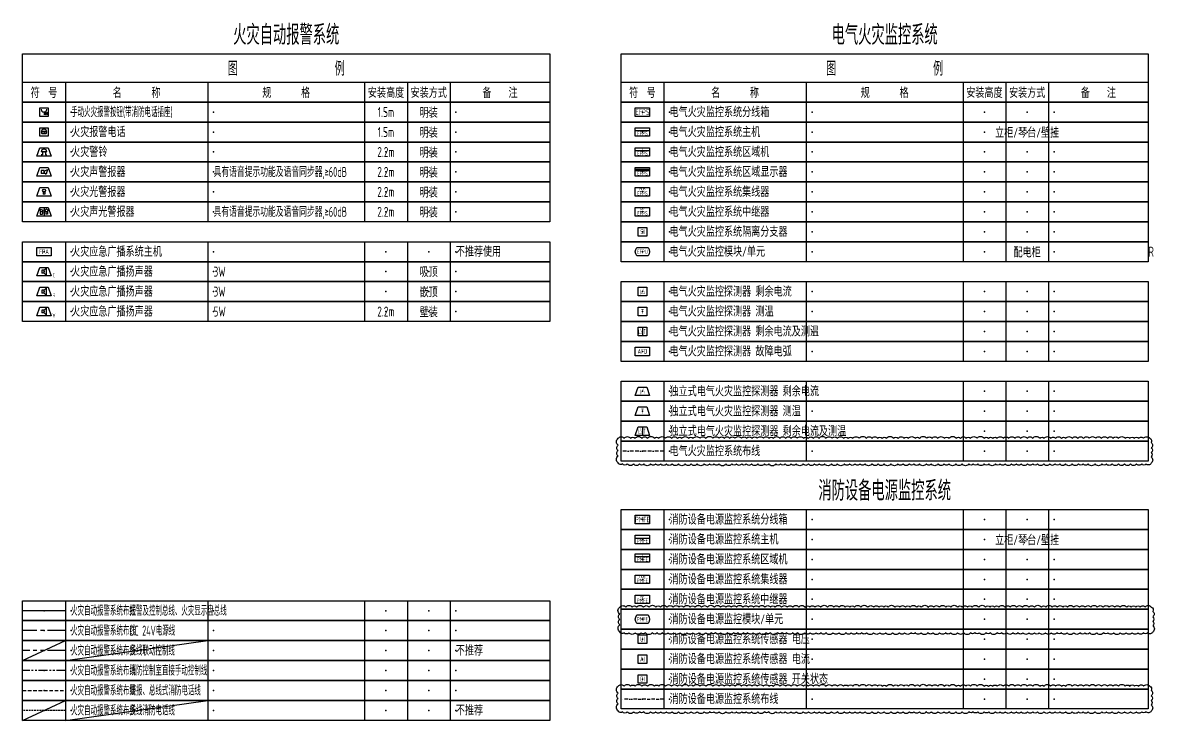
# Model space of a CAD drawing. Header units: millimetres. Extents: x -714894 to -19295, y 3400 to 234118.
# Drawn here: x -649095 to -609381, y 61700 to 86190 of the extents above; entities that cross this region are included whole.
import ezdxf
from ezdxf.enums import TextEntityAlignment as Align

# ---------------------------------------------------------------- set-up
doc = ezdxf.new("R2010")
doc.units = ezdxf.units.MM
doc.header["$LTSCALE"] = 500
for name, pattern in [('BORDER2', [0.875, 0.25, -0.125, 0.25, -0.125, 0, -0.125]), ('CENTER', [2, 1.25, -0.25, 0.25, -0.25]), ('DIVIDE2', [0.625, 0.25, -0.125, 0, -0.125, 0, -0.125]), ('HIDDEN', [0.375, 0.25, -0.125]), ('HIDDEN2', [0.1875, 0.125, -0.0625]), ('PHANTOM', [2.5, 1.25, -0.25, 0.25, -0.25, 0.25, -0.25]), ('PHANTOM2', [1.25, 0.625, -0.125, 0.125, -0.125, 0.125, -0.125])]:
    doc.linetypes.add(name, pattern=pattern)
for name, color, linetype in [('E-EFPS-DEVC', 3, 'Continuous'), ('E-EFPS-WIRE', 4, 'BORDER2'), ('E-FAS-DEVC', 3, 'Continuous'), ('E-FAS-WIRE', 4, 'Continuous'), ('E-FAS-WIRE2', 4, 'CENTER'), ('E-FAS-WIRE3', 4, 'PHANTOM'), ('E-FAS-WIRE4', 4, 'PHANTOM2'), ('E-FAS-WIRE5', 4, 'HIDDEN'), ('E-FAS-WIRE6', 4, 'HIDDEN2'), ('E-PMFE-DEVC', 3, 'Continuous'), ('E-PMFE-WIRE', 4, 'DIVIDE2'), ('E-UNIV-DIAG', 2, 'Continuous'), ('E-UNIV-EL', 140, 'Continuous'), ('E-UNIV-NOTE', 6, 'Continuous'), ('VPORTS', 7, 'Continuous')]:
    doc.layers.add(name, color=color, linetype=linetype)
doc.styles.add('TH-STYLE3', font='tssdeng.shx', dxfattribs={"width": 0.65, "bigfont": 'tssdchn.shx'})

# ---------------------------------------------------------------- blocks, each defined once
blk = doc.blocks.new('E-BKTS2')
for p, q in [((0, 0), (185, 0)), ((0, -7), (0, 0)), ((185, 0), (185, -7)), ((185, -7), (0, -7))]:
    blk.add_line(p, q)
at = {"linetype": 'Continuous'}
for p, q in [((15, 0), (15, -7)), ((65, 0), (65, -7)), ((120, 0), (120, -7)), ((135, 0), (135, -7)), ((150, 0), (150, -7))]:
    blk.add_line(p, q, dxfattribs=at)
for p in [(7.5, -3.5), (17, -3.5), (67, -3.5), (127.5, -3.5), (142.5, -3.5), (152, -3.5)]:
    blk.add_point(p, dxfattribs=at)
blk = doc.blocks.new('E-BKTS1')
blk.add_line((0, -10), (185, -10))
at = {"linetype": 'Continuous'}
for p, q in [((15, -10), (15, -17)), ((65, -10), (65, -17)), ((120, -10), (120, -17)), ((135, -10), (135, -17)), ((150, -10), (150, -17))]:
    blk.add_line(p, q, dxfattribs=at)
blk.add_lwpolyline([(0, 0), (185, 0), (185, -17), (0, -17)], close=True)
at = {"layer": 'E-UNIV-NOTE', "style": 'TH-STYLE3', "width": 0.7}
for s, height, p in [('图                例', 5, (92.5, -5)), ('安装高度', 3.5, (127.5, -13.5)), ('安装方式', 3.5, (142.5, -13.5))]:
    blk.add_text(s, height=height, dxfattribs=at).set_placement(p, align=Align.MIDDLE)
at = {"layer": 'E-UNIV-NOTE', "linetype": 'Continuous', "style": 'TH-STYLE3', "width": 0.7}
for s, p in [('符  号', (7.5, -13.5)), ('名       称', (40, -13.5)), ('规       格', (92.5, -13.5)), ('备    注', (167.5, -13.5))]:
    blk.add_text(s, height=3.5, dxfattribs=at).set_placement(p, align=Align.MIDDLE)
blk = doc.blocks.new('E-BFAS310')
blk.add_lwpolyline([(-2.5, -1.5), (-1.5, 1.5), (1.5, 1.5), (2.5, -1.5)], close=True)
at = {"layer": 'E-UNIV-EL'}
blk.add_line((1, 0), (-1, 0), dxfattribs=at)
for points in [[(-0.5, 0), (-0.5, -1), (-1, -1)], [(0.5, 0), (0.5, -1), (1, -1)]]:
    blk.add_lwpolyline(points, dxfattribs=at)
blk.add_arc((0, 0), 1, 0, 180, dxfattribs=at)
blk = doc.blocks.new('E-BFAS311')
blk.add_lwpolyline([(-2.5, -1.5), (-1.5, 1.5), (1.5, 1.5), (2.5, -1.5)], close=True)
at = {"layer": 'E-UNIV-EL'}
for p, q in [((-1, 0.5), (-1, -0.5)), ((0, 0.5), (-1, 0.5)), ((0, 0.25), (1.25, 0.83)), ((0, -0.5), (0, 0.5)), ((1.25, 0.83), (0.75, -0.83)), ((0, -0.5), (-1, -0.5)), ((0, -0.25), (0.75, -0.83))]:
    blk.add_line(p, q, dxfattribs=at)
blk = doc.blocks.new('E-BFAS320')
blk.add_lwpolyline([(-2.5, -1.5), (-1.5, 1.5), (1.5, 1.5), (2.5, -1.5)], close=True)
at = {"layer": 'E-UNIV-EL'}
for p, q in [((-0.3, 0.1), (-0.3, -0.8)), ((0.3, 0.1), (0.3, -0.8)), ((0.3, -0.8), (-0.3, -0.8))]:
    blk.add_line(p, q, dxfattribs=at)
blk.add_circle((0, 0.5), 0.5, dxfattribs=at)
blk = doc.blocks.new('E-BFAS330')
blk.add_lwpolyline([(-2.5, -1.5), (-1.5, 1.5), (1.5, 1.5), (2.5, -1.5)], close=True)
at = {"layer": 'E-UNIV-EL'}
for p, q in [((-1.56, 1), (-0.24, 0.6)), ((-1.1, 0), (-1.56, 1)), ((-0.5, 0), (-1.3, 0)), ((-1.3, 0), (-1.3, -0.8)), ((-0.7, 0), (-0.24, 0.6)), ((-0.5, 0), (-0.5, -0.8)), ((0, 1.5), (0, -1.5)), ((0.6, 0.1), (0.6, -0.8)), ((1.2, 0.1), (1.2, -0.8)), ((-1.3, -0.8), (-0.5, -0.8)), ((1.2, -0.8), (0.6, -0.8))]:
    blk.add_line(p, q, dxfattribs=at)
blk.add_circle((0.9, 0.5), 0.5, dxfattribs=at)
blk = doc.blocks.new('E-BFAS420')
blk.add_lwpolyline([(-2.5, -1.5), (-2.5, 1.5), (2.5, 1.5), (2.5, -1.5)], close=True)
at = {"layer": 'E-UNIV-EL', "style": 'TH-STYLE3', "width": 0.7}
blk.add_attdef('F', text='', height=1.7, dxfattribs=at).set_placement((0, 0), align=Align.MIDDLE)
blk = doc.blocks.new('E-BFAS212')
blk.add_lwpolyline([(-1.5, -1.5), (-1.5, 1.5), (1.5, 1.5), (1.5, -1.5)], close=True)
at = {"layer": 'E-UNIV-EL'}
blk.add_line((0, 0), (0, -1), dxfattribs=at)
for radius in [0.5, 0.25]:
    blk.add_circle((0.75, -0.5), radius, dxfattribs=at)
blk.add_arc((0, 1), 1, 180, 0, dxfattribs=at)
blk = doc.blocks.new('E-BFAS220')
blk.add_lwpolyline([(-1.5, -1.5), (-1.5, 1.5), (1.5, 1.5), (1.5, -1.5)], close=True)
at = {"layer": 'E-UNIV-EL'}
blk.add_lwpolyline([(0.58, 0), (1, 0, 1), (-1, 0), (-0.58, 0)], format="xyb", dxfattribs=at)
blk.add_lwpolyline([(-0.75, -0.67), (-0.5, 0.33), (0.5, 0.33), (0.75, -0.67)], close=True, dxfattribs=at)
blk = doc.blocks.new('E-BFAS410-2')
blk.add_lwpolyline([(-2.5, -1.5), (-1.5, 1.5), (1.5, 1.5), (2.5, -1.5)], close=True)
at = {"layer": 'E-UNIV-EL'}
for p, q in [((0, 0.5), (-0.8, 0.5)), ((-0.8, 0.5), (-0.8, -0.5)), ((0, 0.5), (0.8, 1.2)), ((0, -0.5), (0, 0.5)), ((0.8, 1.2), (0.8, -1.2)), ((0, -0.5), (-0.8, -0.5)), ((0, -0.5), (0.8, -1.2))]:
    blk.add_line(p, q, dxfattribs=at)
at = {"layer": 'E-UNIV-EL', "style": 'TH-STYLE3', "width": 0.5}
blk.add_attdef('F', text='', height=1.5, dxfattribs=at).set_placement((3.5, -1.25), align=Align.MIDDLE)
blk = doc.blocks.new('E-BFAS410-3')
blk.add_lwpolyline([(-2.5, -1.5), (-1.5, 1.5), (1.5, 1.5), (2.5, -1.5)], close=True)
at = {"layer": 'E-UNIV-EL'}
for p, q in [((0, 0.5), (-0.8, 0.5)), ((-0.8, 0.5), (-0.8, -0.5)), ((0, 0.5), (0.8, 1.2)), ((0, -0.5), (0, 0.5)), ((0.8, 1.2), (0.8, -1.2)), ((0, -0.5), (-0.8, -0.5)), ((0, -0.5), (0.8, -1.2))]:
    blk.add_line(p, q, dxfattribs=at)
at = {"layer": 'E-UNIV-EL', "style": 'TH-STYLE3', "width": 0.5}
blk.add_attdef('F', text='', height=1.5, dxfattribs=at).set_placement((3.5, -1.25), align=Align.MIDDLE)
blk = doc.blocks.new('E-BFAS410-4')
blk.add_lwpolyline([(-2.5, -1.5), (-1.5, 1.5), (1.5, 1.5), (2.5, -1.5)], close=True)
at = {"layer": 'E-UNIV-EL'}
for p, q in [((0, 0.5), (-0.8, 0.5)), ((-0.8, 0.5), (-0.8, -0.5)), ((0, 0.5), (0.8, 1.2)), ((0, -0.5), (0, 0.5)), ((0.8, 1.2), (0.8, -1.2)), ((0, -0.5), (-0.8, -0.5)), ((0, -0.5), (0.8, -1.2))]:
    blk.add_line(p, q, dxfattribs=at)
at = {"layer": 'E-UNIV-EL', "style": 'TH-STYLE3', "width": 0.5}
blk.add_attdef('F', text='', height=1.5, dxfattribs=at).set_placement((3.5, -1.25), align=Align.MIDDLE)
blk = doc.blocks.new('E-BEFPS240')
blk.add_lwpolyline([(-2.5, -1.5), (-2.5, 1.5), (2.5, 1.5), (2.5, -1.5)], close=True)
at = {"layer": 'E-UNIV-EL', "style": 'TH-STYLE3', "width": 0.7}
blk.add_attdef('F', text='', height=1.7, dxfattribs=at).set_placement((0, 0), align=Align.MIDDLE)
blk = doc.blocks.new('E-BEFPS211')
blk.add_lwpolyline([(-2.5, -1.5), (-1.5, 1.5), (1.5, 1.5), (2.5, -1.5)], close=True)
at = {"layer": 'E-UNIV-EL', "style": 'TH-STYLE3', "width": 0.7}
blk.add_attdef('F', text='', height=1.7, dxfattribs=at).set_placement((0, 0), align=Align.MIDDLE)
blk = doc.blocks.new('E-BEFPS220')
blk.add_lwpolyline([(-1.5, -1.5), (-1.5, 1.5), (1.5, 1.5), (1.5, -1.5)], close=True)
at = {"layer": 'E-UNIV-EL', "style": 'TH-STYLE3', "width": 0.7}
blk.add_attdef('F', text='', height=1.7, dxfattribs=at).set_placement((0, 0), align=Align.MIDDLE)
blk = doc.blocks.new('E-BEFPS221')
blk.add_lwpolyline([(-2.5, -1.5), (-1.5, 1.5), (1.5, 1.5), (2.5, -1.5)], close=True)
at = {"layer": 'E-UNIV-EL', "style": 'TH-STYLE3', "width": 0.7}
blk.add_attdef('F', text='', height=1.7, dxfattribs=at).set_placement((0, 0), align=Align.MIDDLE)
blk = doc.blocks.new('E-BEFPS230')
blk.add_lwpolyline([(-1.5, -1.5), (-1.5, 1.5), (1.5, 1.5), (1.5, -1.5)], close=True)
at = {"layer": 'E-UNIV-EL'}
blk.add_line((0, 1.5), (0, -1.5), dxfattribs=at)
at = {"layer": 'E-UNIV-EL', "style": 'TH-STYLE3', "width": 0.5}
for tag, p in [('F1', (-0.75, 0)), ('F2', (0.75, 0))]:
    blk.add_attdef(tag, text='', height=1.7, dxfattribs=at).set_placement(p, align=Align.MIDDLE)
blk = doc.blocks.new('E-BEFPS231')
blk.add_lwpolyline([(-2.5, -1.5), (-1.5, 1.5), (1.5, 1.5), (2.5, -1.5)], close=True)
at = {"layer": 'E-UNIV-EL'}
blk.add_line((0, 1.5), (0, -1.5), dxfattribs=at)
at = {"layer": 'E-UNIV-EL', "style": 'TH-STYLE3', "width": 0.5}
for tag, p in [('F1', (-0.75, 0)), ('F2', (0.75, 0))]:
    blk.add_attdef(tag, text='', height=1.7, dxfattribs=at).set_placement(p, align=Align.MIDDLE)
blk = doc.blocks.new('E-BEFPS010')
blk.add_lwpolyline([(-2.5, -1.5), (-2.5, 1.5), (2.5, 1.5), (2.5, -1.5)], close=True)
at = {"layer": 'E-UNIV-EL', "style": 'TH-STYLE3', "width": 0.7}
blk.add_attdef('BOX', text='', height=2, dxfattribs=at).set_placement((0, 0), align=Align.MIDDLE)
blk = doc.blocks.new('E-BFAS540')
blk.add_lwpolyline([(-1.5, -1.5), (-1.5, 1.5), (1.5, 1.5), (1.5, -1.5)], close=True)
at = {"layer": 'E-UNIV-EL', "style": 'TH-STYLE3', "width": 0.7}
blk.add_attdef('F', text='', height=1.7, dxfattribs=at).set_placement((0, 0), align=Align.MIDDLE)
blk = doc.blocks.new('E-BEFPS020')
blk.add_lwpolyline([(-2.5, -1.5), (-2.5, 1.5), (2.5, 1.5), (2.5, -1.5)], close=True)
at = {"layer": 'E-UNIV-EL'}
blk.add_line((-2.5, 0.5), (2.5, 0.5), dxfattribs=at)
at = {"layer": 'E-UNIV-EL', "style": 'TH-STYLE3', "width": 0.7}
for height, p in [(1.5, (0, -0.5)), (1, (0, 1))]:
    blk.add_attdef('F', text='', height=height, dxfattribs=at).set_placement(p, align=Align.MIDDLE)
blk = doc.blocks.new('E-BEFPS021')
blk.add_lwpolyline([(-2.5, -1.5), (-2.5, 1.5), (2.5, 1.5), (2.5, -1.5)], close=True)
at = {"layer": 'E-UNIV-EL'}
blk.add_line((-2.5, 0.5), (2.5, 0.5), dxfattribs=at)
at = {"layer": 'E-UNIV-EL', "style": 'TH-STYLE3', "width": 0.7}
for height, p in [(1.5, (0, -0.5)), (1, (0, 1))]:
    blk.add_attdef('F', text='', height=height, dxfattribs=at).set_placement(p, align=Align.MIDDLE)
blk = doc.blocks.new('E-BEFPS030')
blk.add_lwpolyline([(-2.5, -1.5), (-2.5, 1.5), (2.5, 1.5), (2.5, -1.5)], close=True)
at = {"layer": 'E-UNIV-EL'}
for p, q in [((-2.5, 1), (2.5, 1)), ((-2.5, 0.5), (2.5, 0.5))]:
    blk.add_line(p, q, dxfattribs=at)
at = {"layer": 'E-UNIV-EL', "style": 'TH-STYLE3', "width": 0.7}
blk.add_attdef('F', text='', height=1.5, dxfattribs=at).set_placement((0, -0.5), align=Align.MIDDLE)
blk = doc.blocks.new('E-BEFPS040')
blk.add_lwpolyline([(-2.5, -1.5), (-2.5, 1.5), (2.5, 1.5), (2.5, -1.5)], close=True)
at = {"layer": 'E-UNIV-EL', "style": 'TH-STYLE3', "width": 0.7}
for height, p in [(1.5, (0, -0.5)), (1, (0, 1))]:
    blk.add_attdef('F', text='', height=height, dxfattribs=at).set_placement(p, align=Align.MIDDLE)
blk = doc.blocks.new('E-BEFPS210')
blk.add_lwpolyline([(-1.5, -1.5), (-1.5, 1.5), (1.5, 1.5), (1.5, -1.5)], close=True)
at = {"layer": 'E-UNIV-EL', "style": 'TH-STYLE3', "width": 0.7}
blk.add_attdef('F', text='', height=1.7, dxfattribs=at).set_placement((0, 0), align=Align.MIDDLE)
blk = doc.blocks.new('E-BEFPS110')
blk.add_lwpolyline([(-2, 1.5), (2, 1.5, -0.333333), (2, -1.5), (-2, -1.5, -0.333333)], format="xyb", close=True)
at = {"layer": 'E-UNIV-EL', "style": 'TH-STYLE3', "width": 0.7}
blk.add_attdef('F', text='', height=1.5, dxfattribs=at).set_placement((0, 0), align=Align.MIDDLE)
blk = doc.blocks.new('E-BPMFE010')
blk.add_lwpolyline([(-2.5, -1.5), (-2.5, 1.5), (2.5, 1.5), (2.5, -1.5)], close=True)
at = {"layer": 'E-UNIV-EL', "style": 'TH-STYLE3', "width": 0.7}
blk.add_attdef('BOX', text='', height=2, dxfattribs=at).set_placement((0, 0), align=Align.MIDDLE)
blk = doc.blocks.new('E-BPMFE020')
blk.add_lwpolyline([(-2.5, -1.5), (-2.5, 1.5), (2.5, 1.5), (2.5, -1.5)], close=True)
at = {"layer": 'E-UNIV-EL'}
blk.add_line((-2.5, 0.5), (2.5, 0.5), dxfattribs=at)
at = {"layer": 'E-UNIV-EL', "style": 'TH-STYLE3', "width": 0.7}
for height, p in [(1.5, (0, -0.5)), (1, (0, 1))]:
    blk.add_attdef('F', text='', height=height, dxfattribs=at).set_placement(p, align=Align.MIDDLE)
blk = doc.blocks.new('E-BPMFE021')
blk.add_lwpolyline([(-2.5, -1), (-2.5, 2), (2.5, 2), (2.5, -1)], close=True)
at = {"layer": 'E-UNIV-EL'}
blk.add_line((-2.5, 1), (2.5, 1), dxfattribs=at)
at = {"layer": 'E-UNIV-EL', "style": 'TH-STYLE3', "width": 0.7}
for height, p in [(1.5, (0, 0)), (1, (0, 1.5))]:
    blk.add_attdef('F', text='', height=height, dxfattribs=at).set_placement(p, align=Align.MIDDLE)
blk = doc.blocks.new('E-BPMFE210')
blk.add_lwpolyline([(-1.5, -1.5), (-1.5, 1.5), (1.5, 1.5), (1.5, -1.5)], close=True)
at = {"layer": 'E-UNIV-EL', "style": 'TH-STYLE3', "width": 0.7}
blk.add_attdef('F', text='', height=1.7, dxfattribs=at).set_placement((0, 0), align=Align.MIDDLE)
blk = doc.blocks.new('E-BPMFE110')
blk.add_lwpolyline([(-2, 1.5), (2, 1.5, -0.333333), (2, -1.5), (-2, -1.5, -0.333333)], format="xyb", close=True)
at = {"layer": 'E-UNIV-EL', "style": 'TH-STYLE3', "width": 0.7}
blk.add_attdef('F', text='', height=1.5, dxfattribs=at).set_placement((0, 0), align=Align.MIDDLE)
blk = doc.blocks.new('E-BEFPS050')
blk.add_lwpolyline([(-2.5, -1.5), (-2.5, 1.5), (2.5, 1.5), (2.5, -1.5)], close=True)
at = {"layer": 'E-UNIV-EL', "style": 'TH-STYLE3', "width": 0.7}
for height, p in [(1.5, (0, -0.5)), (1, (0, 1))]:
    blk.add_attdef('F', text='', height=height, dxfattribs=at).set_placement(p, align=Align.MIDDLE)
blk = doc.blocks.new('E-BPMFE040')
blk.add_lwpolyline([(-2.5, -1.5), (-2.5, 1.5), (2.5, 1.5), (2.5, -1.5)], close=True)
at = {"layer": 'E-UNIV-EL', "style": 'TH-STYLE3', "width": 0.7}
for height, p in [(1.5, (0, -0.5)), (1, (0, 1))]:
    blk.add_attdef('F', text='', height=height, dxfattribs=at).set_placement(p, align=Align.MIDDLE)
blk = doc.blocks.new('E-BPMFE050')
blk.add_lwpolyline([(-2.5, -1.5), (-2.5, 1.5), (2.5, 1.5), (2.5, -1.5)], close=True)
at = {"layer": 'E-UNIV-EL', "style": 'TH-STYLE3', "width": 0.7}
for height, p in [(1.5, (0, -0.5)), (1, (0, 1))]:
    blk.add_attdef('F', text='', height=height, dxfattribs=at).set_placement(p, align=Align.MIDDLE)
blk = doc.blocks.new('E-BPMFE220')
blk.add_lwpolyline([(-1.5, -1.5), (-1.5, 1.5), (1.5, 1.5), (1.5, -1.5)], close=True)
at = {"layer": 'E-UNIV-EL', "style": 'TH-STYLE3', "width": 0.7}
blk.add_attdef('F', text='', height=1.7, dxfattribs=at).set_placement((0, 0), align=Align.MIDDLE)
blk = doc.blocks.new('E-BPMFE211')
blk.add_lwpolyline([(-1.5, -1.5), (-1.5, 1.5), (1.5, 1.5), (1.5, -1.5)], close=True)
at = {"layer": 'E-UNIV-EL', "style": 'TH-STYLE3', "width": 0.7}
blk.add_attdef('F', text='', height=1.7, dxfattribs=at).set_placement((0, 0), align=Align.MIDDLE)

msp = doc.modelspace()

# ---------------------------------------------------------------- linework, layer by layer
at = {"layer": 'E-EFPS-WIRE'}
msp.add_line((-626594.54, 71150), (-628094.54, 71150), dxfattribs=at)
at = {"layer": 'E-FAS-WIRE'}
msp.add_line((-647594.54, 65550), (-649094.54, 65550), dxfattribs=at)
at = {"layer": 'E-FAS-WIRE2'}
msp.add_line((-647594.54, 64850), (-649094.54, 64850), dxfattribs=at)
at = {"layer": 'E-FAS-WIRE3'}
msp.add_line((-647594.54, 64150), (-649094.54, 64150), dxfattribs=at)
at = {"layer": 'E-FAS-WIRE4'}
msp.add_line((-647594.54, 63450), (-649094.54, 63450), dxfattribs=at)
at = {"layer": 'E-FAS-WIRE5'}
msp.add_line((-649094.54, 62750), (-647594.54, 62750), dxfattribs=at)
at = {"layer": 'E-FAS-WIRE6'}
msp.add_line((-647594.54, 62050), (-649094.54, 62050), dxfattribs=at)
at = {"layer": 'E-PMFE-WIRE'}
msp.add_line((-626594.54, 62450), (-628094.54, 62450), dxfattribs=at)
at = {"layer": 'E-UNIV-NOTE'}
for p, q in [((-649094.54, 63800), (-647594.54, 64500)), ((-647594.54, 63800), (-642594.54, 64500)), ((-649094.54, 61700), (-647594.54, 62400)), ((-647594.54, 61700), (-642594.54, 62400))]:
    msp.add_line(p, q, dxfattribs=at)
for points in [[(-628194.54, 71600, -0.52056705), (-627987.91, 71600, -0.52056705), (-627761.73, 71600, -0.52056705), (-627605.79, 71600, -0.52056705), (-627365.28, 71600, -0.52056705), (-627167.04, 71600, -0.52056705), (-626925.17, 71600, -0.52056705), (-626768.07, 71600, -0.52056705), (-626534.97, 71600, -0.52056705), (-626325.24, 71600, -0.52056705), (-626118.23, 71600, -0.52056705), (-625957.5, 71600, -0.52056705), (-625725.96, 71600, -0.52056705), (-625558.9, 71600, -0.52056705), (-625323.9, 71600, -0.52056705), (-625121.1, 71600, -0.52056705), (-624871.85, 71600, -0.52056705), (-624655.82, 71600, -0.52056705), (-624475.35, 71600, -0.52056705), (-624282, 71600, -0.52056705), (-624097.57, 71600, -0.52056705), (-623870.69, 71600, -0.52056705), (-623682.64, 71600, -0.52056705), (-623500.15, 71600, -0.52056705), (-623315.45, 71600, -0.52056705), (-623102.41, 71600, -0.52056705), (-622903.92, 71600, -0.52056705), (-622749.26, 71600, -0.52056705), (-622522.59, 71600, -0.52056705), (-622317.69, 71600, -0.52056705), (-622127.61, 71600, -0.52056705), (-621910.74, 71600, -0.52056705), (-621697.02, 71600, -0.52056705), (-621528.07, 71600, -0.52056705), (-621344.59, 71600, -0.52056705), (-621148.01, 71600, -0.52056705), (-620902.98, 71600, -0.52056705), (-620689.84, 71600, -0.52056705), (-620501.52, 71600, -0.52056705), (-620286.9, 71600, -0.52056705), (-620127.82, 71600, -0.52056705), (-619958.86, 71600, -0.52056705), (-619739.55, 71600, -0.52056705), (-619490.44, 71600, -0.52056705), (-619285.79, 71600, -0.52056705), (-619094.86, 71600, -0.52056705), (-618934.43, 71600, -0.52056705), (-618778.79, 71600, -0.52056705), (-618536.34, 71600, -0.52056705), (-618372.26, 71600, -0.52056705), (-618167.38, 71600, -0.52056705), (-618007.68, 71600, -0.52056705), (-617777, 71600, -0.52056705), (-617616.95, 71600, -0.52056705), (-617367.65, 71600, -0.52056705), (-617180.95, 71600, -0.52056705), (-616983.67, 71600, -0.52056705), (-616751.18, 71600, -0.52056705), (-616581.08, 71600, -0.52056705), (-616335.78, 71600, -0.52056705), (-616183.33, 71600, -0.52056705), (-615991.04, 71600, -0.52056705), (-615830.8, 71600, -0.52056705), (-615601.08, 71600, -0.52056705), (-615356.9, 71600, -0.52056705), (-615203.54, 71600, -0.52056705), (-615049.13, 71600, -0.52056705), (-614892.45, 71600, -0.52056705), (-614682.34, 71600, -0.52056705), (-614492.81, 71600, -0.52056705), (-614271.99, 71600, -0.52056705), (-614069.57, 71600, -0.52056705), (-613840.74, 71600, -0.52056705), (-613647.56, 71600, -0.52056705), (-613399.77, 71600, -0.52056705), (-613244.21, 71600, -0.52056705), (-613020.51, 71600, -0.52056705), (-612844.19, 71600, -0.52056705), (-612641.1, 71600, -0.52056705), (-612489.58, 71600, -0.52056705), (-612267.23, 71600, -0.52056705), (-612062.64, 71600, -0.52056705), (-611868.33, 71600, -0.52056705), (-611664.46, 71600, -0.52056705), (-611439.56, 71600, -0.52056705), (-611234.59, 71600, -0.52056705), (-611026.25, 71600, -0.52056705), (-610827.76, 71600, -0.52056705), (-610643.55, 71600, -0.52056705), (-610405.86, 71600, -0.52056705), (-610247.77, 71600, -0.52056705), (-610081.89, 71600, -0.52056705), (-609930.81, 71600, -0.52056705), (-609757.74, 71600, -0.52056705), (-609543.28, 71600, -0.52056705), (-609494.54, 71451.06, -0.52056705), (-609494.54, 71263.44, -0.52056705), (-609494.54, 71099.56, -0.52056705), (-609494.54, 70947.68, -0.52056705), (-609494.54, 70725.17, -0.52056705), (-609671.36, 70700, -0.52056705), (-609825.04, 70700, -0.52056705), (-610010.56, 70700, -0.52056705), (-610217.68, 70700, -0.52056705), (-610425.09, 70700, -0.52056705), (-610637.29, 70700, -0.52056705), (-610865.31, 70700, -0.52056705), (-611063.67, 70700, -0.52056705), (-611222.55, 70700, -0.52056705), (-611460.35, 70700, -0.52056705), (-611704.59, 70700, -0.52056705), (-611876.21, 70700, -0.52056705), (-612046.62, 70700, -0.52056705), (-612264.77, 70700, -0.52056705), (-612496.74, 70700, -0.52056705), (-612697.93, 70700, -0.52056705), (-612864.08, 70700, -0.52056705), (-613053.55, 70700, -0.52056705), (-613260.18, 70700, -0.52056705), (-613478.72, 70700, -0.52056705), (-613647.09, 70700, -0.52056705), (-613832.09, 70700, -0.52056705), (-614050.45, 70700, -0.52056705), (-614224.21, 70700, -0.52056705), (-614399.7, 70700, -0.52056705), (-614613.12, 70700, -0.52056705), (-614792.4, 70700, -0.52056705), (-614958.39, 70700, -0.52056705), (-615191.72, 70700, -0.52056705), (-615349.37, 70700, -0.52056705), (-615578.82, 70700, -0.52056705), (-615737.24, 70700, -0.52056705), (-615889.76, 70700, -0.52056705), (-616124.8, 70700, -0.52056705), (-616343.95, 70700, -0.52056705), (-616587.45, 70700, -0.52056705), (-616762.96, 70700, -0.52056705), (-616971.91, 70700, -0.52056705), (-617208.09, 70700, -0.52056705), (-617382.04, 70700, -0.52056705), (-617627.97, 70700, -0.52056705), (-617821.03, 70700, -0.52056705), (-617976.83, 70700, -0.52056705), (-618202.06, 70700, -0.52056705), (-618385.79, 70700, -0.52056705), (-618624.27, 70700, -0.52056705), (-618865.99, 70700, -0.52056705), (-619071.07, 70700, -0.52056705), (-619290.17, 70700, -0.52056705), (-619534.72, 70700, -0.52056705), (-619710.92, 70700, -0.52056705), (-619886.64, 70700, -0.52056705), (-620074.88, 70700, -0.52056705), (-620258.83, 70700, -0.52056705), (-620506.21, 70700, -0.52056705), (-620710.64, 70700, -0.52056705), (-620954.92, 70700, -0.52056705), (-621137.47, 70700, -0.52056705), (-621309.42, 70700, -0.52056705), (-621517.45, 70700, -0.52056705), (-621703.64, 70700, -0.52056705), (-621948.63, 70700, -0.52056705), (-622129.87, 70700, -0.52056705), (-622336.81, 70700, -0.52056705), (-622496.01, 70700, -0.52056705), (-622662.14, 70700, -0.52056705), (-622911.21, 70700, -0.52056705), (-623065.67, 70700, -0.52056705), (-623295.12, 70700, -0.52056705), (-623514.61, 70700, -0.52056705), (-623703.72, 70700, -0.52056705), (-623860.57, 70700, -0.52056705), (-624046.81, 70700, -0.52056705), (-624209.74, 70700, -0.52056705), (-624410.02, 70700, -0.52056705), (-624659.83, 70700, -0.52056705), (-624834.85, 70700, -0.52056705), (-624987.25, 70700, -0.52056705), (-625175.29, 70700, -0.52056705), (-625422.42, 70700, -0.52056705), (-625636.45, 70700, -0.52056705), (-625840.77, 70700, -0.52056705), (-626080.5, 70700, -0.52056705), (-626307.48, 70700, -0.52056705), (-626505.45, 70700, -0.52056705), (-626702.58, 70700, -0.52056705), (-626884.9, 70700, -0.52056705), (-627056.37, 70700, -0.52056705), (-627298, 70700, -0.52056705), (-627450.89, 70700, -0.52056705), (-627651.18, 70700, -0.52056705), (-627876.45, 70700, -0.52056705), (-628043.2, 70700, -0.52056705), (-628194.54, 70737.92, -0.52056705), (-628194.54, 70980.02, -0.52056705), (-628194.54, 71168.71, -0.52056705), (-628194.54, 71353.84, -0.52056705)], [(-628138.58, 65675.08, -0.52056705), (-627931.94, 65675.08, -0.52056705), (-627705.76, 65675.08, -0.52056705), (-627549.82, 65675.08, -0.52056705), (-627309.31, 65675.08, -0.52056705), (-627111.08, 65675.08, -0.52056705), (-626869.2, 65675.08, -0.52056705), (-626712.1, 65675.08, -0.52056705), (-626479, 65675.08, -0.52056705), (-626269.28, 65675.08, -0.52056705), (-626062.27, 65675.08, -0.52056705), (-625901.54, 65675.08, -0.52056705), (-625669.99, 65675.08, -0.52056705), (-625502.94, 65675.08, -0.52056705), (-625267.93, 65675.08, -0.52056705), (-625065.13, 65675.08, -0.52056705), (-624815.88, 65675.08, -0.52056705), (-624599.85, 65675.08, -0.52056705), (-624419.38, 65675.08, -0.52056705), (-624226.03, 65675.08, -0.52056705), (-624041.6, 65675.08, -0.52056705), (-623814.73, 65675.08, -0.52056705), (-623626.68, 65675.08, -0.52056705), (-623444.18, 65675.08, -0.52056705), (-623259.49, 65675.08, -0.52056705), (-623046.44, 65675.08, -0.52056705), (-622847.95, 65675.08, -0.52056705), (-622693.29, 65675.08, -0.52056705), (-622466.63, 65675.08, -0.52056705), (-622261.72, 65675.08, -0.52056705), (-622071.65, 65675.08, -0.52056705), (-621854.77, 65675.08, -0.52056705), (-621641.05, 65675.08, -0.52056705), (-621472.1, 65675.08, -0.52056705), (-621288.62, 65675.08, -0.52056705), (-621092.04, 65675.08, -0.52056705), (-620847.01, 65675.08, -0.52056705), (-620633.87, 65675.08, -0.52056705), (-620445.56, 65675.08, -0.52056705), (-620230.93, 65675.08, -0.52056705), (-620071.85, 65675.08, -0.52056705), (-619902.89, 65675.08, -0.52056705), (-619683.58, 65675.08, -0.52056705), (-619434.47, 65675.08, -0.52056705), (-619229.83, 65675.08, -0.52056705), (-619038.89, 65675.08, -0.52056705), (-618878.46, 65675.08, -0.52056705), (-618722.83, 65675.08, -0.52056705), (-618480.37, 65675.08, -0.52056705), (-618316.3, 65675.08, -0.52056705), (-618111.41, 65675.08, -0.52056705), (-617951.71, 65675.08, -0.52056705), (-617721.03, 65675.08, -0.52056705), (-617560.98, 65675.08, -0.52056705), (-617311.68, 65675.08, -0.52056705), (-617124.98, 65675.08, -0.52056705), (-616927.7, 65675.08, -0.52056705), (-616695.21, 65675.08, -0.52056705), (-616525.11, 65675.08, -0.52056705), (-616279.82, 65675.08, -0.52056705), (-616127.36, 65675.08, -0.52056705), (-615935.08, 65675.08, -0.52056705), (-615774.83, 65675.08, -0.52056705), (-615545.11, 65675.08, -0.52056705), (-615300.93, 65675.08, -0.52056705), (-615147.57, 65675.08, -0.52056705), (-614993.16, 65675.08, -0.52056705), (-614836.48, 65675.08, -0.52056705), (-614626.37, 65675.08, -0.52056705), (-614436.84, 65675.08, -0.52056705), (-614216.02, 65675.08, -0.52056705), (-614013.61, 65675.08, -0.52056705), (-613784.78, 65675.08, -0.52056705), (-613591.59, 65675.08, -0.52056705), (-613343.8, 65675.08, -0.52056705), (-613188.25, 65675.08, -0.52056705), (-612964.54, 65675.08, -0.52056705), (-612788.22, 65675.08, -0.52056705), (-612585.13, 65675.08, -0.52056705), (-612433.61, 65675.08, -0.52056705), (-612211.26, 65675.08, -0.52056705), (-612006.67, 65675.08, -0.52056705), (-611812.37, 65675.08, -0.52056705), (-611608.49, 65675.08, -0.52056705), (-611383.59, 65675.08, -0.52056705), (-611178.63, 65675.08, -0.52056705), (-610970.28, 65675.08, -0.52056705), (-610771.8, 65675.08, -0.52056705), (-610587.58, 65675.08, -0.52056705), (-610349.9, 65675.08, -0.52056705), (-610191.8, 65675.08, -0.52056705), (-610025.93, 65675.08, -0.52056705), (-609874.85, 65675.08, -0.52056705), (-609701.77, 65675.08, -0.52056705), (-609487.32, 65675.08, -0.52056705), (-609438.58, 65526.14, -0.52056705), (-609438.58, 65338.52, -0.52056705), (-609438.58, 65174.64, -0.52056705), (-609438.58, 65022.76, -0.52056705), (-609438.58, 64800.25, -0.52056705), (-609615.39, 64775.08, -0.52056705), (-609769.08, 64775.08, -0.52056705), (-609954.59, 64775.08, -0.52056705), (-610161.71, 64775.08, -0.52056705), (-610369.12, 64775.08, -0.52056705), (-610581.32, 64775.08, -0.52056705), (-610809.34, 64775.08, -0.52056705), (-611007.7, 64775.08, -0.52056705), (-611166.58, 64775.08, -0.52056705), (-611404.38, 64775.08, -0.52056705), (-611648.63, 64775.08, -0.52056705), (-611820.24, 64775.08, -0.52056705), (-611990.65, 64775.08, -0.52056705), (-612208.8, 64775.08, -0.52056705), (-612440.77, 64775.08, -0.52056705), (-612641.96, 64775.08, -0.52056705), (-612808.11, 64775.08, -0.52056705), (-612997.58, 64775.08, -0.52056705), (-613204.21, 64775.08, -0.52056705), (-613422.76, 64775.08, -0.52056705), (-613591.12, 64775.08, -0.52056705), (-613776.13, 64775.08, -0.52056705), (-613994.48, 64775.08, -0.52056705), (-614168.24, 64775.08, -0.52056705), (-614343.74, 64775.08, -0.52056705), (-614557.15, 64775.08, -0.52056705), (-614736.43, 64775.08, -0.52056705), (-614902.42, 64775.08, -0.52056705), (-615135.75, 64775.08, -0.52056705), (-615293.41, 64775.08, -0.52056705), (-615522.85, 64775.08, -0.52056705), (-615681.27, 64775.08, -0.52056705), (-615833.79, 64775.08, -0.52056705), (-616068.83, 64775.08, -0.52056705), (-616287.98, 64775.08, -0.52056705), (-616531.48, 64775.08, -0.52056705), (-616706.99, 64775.08, -0.52056705), (-616915.94, 64775.08, -0.52056705), (-617152.13, 64775.08, -0.52056705), (-617326.08, 64775.08, -0.52056705), (-617572.01, 64775.08, -0.52056705), (-617765.06, 64775.08, -0.52056705), (-617920.86, 64775.08, -0.52056705), (-618146.1, 64775.08, -0.52056705), (-618329.83, 64775.08, -0.52056705), (-618568.3, 64775.08, -0.52056705), (-618810.02, 64775.08, -0.52056705), (-619015.1, 64775.08, -0.52056705), (-619234.2, 64775.08, -0.52056705), (-619478.75, 64775.08, -0.52056705), (-619654.95, 64775.08, -0.52056705), (-619830.67, 64775.08, -0.52056705), (-620018.92, 64775.08, -0.52056705), (-620202.86, 64775.08, -0.52056705), (-620450.24, 64775.08, -0.52056705), (-620654.67, 64775.08, -0.52056705), (-620898.95, 64775.08, -0.52056705), (-621081.5, 64775.08, -0.52056705), (-621253.45, 64775.08, -0.52056705), (-621461.48, 64775.08, -0.52056705), (-621647.67, 64775.08, -0.52056705), (-621892.66, 64775.08, -0.52056705), (-622073.91, 64775.08, -0.52056705), (-622280.85, 64775.08, -0.52056705), (-622440.05, 64775.08, -0.52056705), (-622606.17, 64775.08, -0.52056705), (-622855.24, 64775.08, -0.52056705), (-623009.71, 64775.08, -0.52056705), (-623239.16, 64775.08, -0.52056705), (-623458.64, 64775.08, -0.52056705), (-623647.76, 64775.08, -0.52056705), (-623804.6, 64775.08, -0.52056705), (-623990.84, 64775.08, -0.52056705), (-624153.77, 64775.08, -0.52056705), (-624354.05, 64775.08, -0.52056705), (-624603.86, 64775.08, -0.52056705), (-624778.88, 64775.08, -0.52056705), (-624931.29, 64775.08, -0.52056705), (-625119.32, 64775.08, -0.52056705), (-625366.45, 64775.08, -0.52056705), (-625580.49, 64775.08, -0.52056705), (-625784.8, 64775.08, -0.52056705), (-626024.54, 64775.08, -0.52056705), (-626251.51, 64775.08, -0.52056705), (-626449.49, 64775.08, -0.52056705), (-626646.61, 64775.08, -0.52056705), (-626828.93, 64775.08, -0.52056705), (-627000.4, 64775.08, -0.52056705), (-627242.04, 64775.08, -0.52056705), (-627394.93, 64775.08, -0.52056705), (-627595.22, 64775.08, -0.52056705), (-627820.48, 64775.08, -0.52056705), (-627987.24, 64775.08, -0.52056705), (-628138.58, 64813, -0.52056705), (-628138.58, 65055.1, -0.52056705), (-628138.58, 65243.79, -0.52056705), (-628138.58, 65428.92, -0.52056705)], [(-628194.54, 62900, -0.52056705), (-627987.91, 62900, -0.52056705), (-627761.73, 62900, -0.52056705), (-627605.79, 62900, -0.52056705), (-627365.28, 62900, -0.52056705), (-627167.04, 62900, -0.52056705), (-626925.17, 62900, -0.52056705), (-626768.07, 62900, -0.52056705), (-626534.97, 62900, -0.52056705), (-626325.24, 62900, -0.52056705), (-626118.23, 62900, -0.52056705), (-625957.5, 62900, -0.52056705), (-625725.96, 62900, -0.52056705), (-625558.9, 62900, -0.52056705), (-625323.9, 62900, -0.52056705), (-625121.1, 62900, -0.52056705), (-624871.85, 62900, -0.52056705), (-624655.82, 62900, -0.52056705), (-624475.35, 62900, -0.52056705), (-624282, 62900, -0.52056705), (-624097.57, 62900, -0.52056705), (-623870.69, 62900, -0.52056705), (-623682.64, 62900, -0.52056705), (-623500.15, 62900, -0.52056705), (-623315.45, 62900, -0.52056705), (-623102.41, 62900, -0.52056705), (-622903.92, 62900, -0.52056705), (-622749.26, 62900, -0.52056705), (-622522.59, 62900, -0.52056705), (-622317.69, 62900, -0.52056705), (-622127.61, 62900, -0.52056705), (-621910.74, 62900, -0.52056705), (-621697.02, 62900, -0.52056705), (-621528.07, 62900, -0.52056705), (-621344.59, 62900, -0.52056705), (-621148.01, 62900, -0.52056705), (-620902.98, 62900, -0.52056705), (-620689.84, 62900, -0.52056705), (-620501.52, 62900, -0.52056705), (-620286.9, 62900, -0.52056705), (-620127.82, 62900, -0.52056705), (-619958.86, 62900, -0.52056705), (-619739.55, 62900, -0.52056705), (-619490.44, 62900, -0.52056705), (-619285.79, 62900, -0.52056705), (-619094.86, 62900, -0.52056705), (-618934.43, 62900, -0.52056705), (-618778.79, 62900, -0.52056705), (-618536.34, 62900, -0.52056705), (-618372.26, 62900, -0.52056705), (-618167.38, 62900, -0.52056705), (-618007.68, 62900, -0.52056705), (-617777, 62900, -0.52056705), (-617616.95, 62900, -0.52056705), (-617367.65, 62900, -0.52056705), (-617180.95, 62900, -0.52056705), (-616983.67, 62900, -0.52056705), (-616751.18, 62900, -0.52056705), (-616581.08, 62900, -0.52056705), (-616335.78, 62900, -0.52056705), (-616183.33, 62900, -0.52056705), (-615991.04, 62900, -0.52056705), (-615830.8, 62900, -0.52056705), (-615601.08, 62900, -0.52056705), (-615356.9, 62900, -0.52056705), (-615203.54, 62900, -0.52056705), (-615049.13, 62900, -0.52056705), (-614892.45, 62900, -0.52056705), (-614682.34, 62900, -0.52056705), (-614492.81, 62900, -0.52056705), (-614271.99, 62900, -0.52056705), (-614069.57, 62900, -0.52056705), (-613840.74, 62900, -0.52056705), (-613647.56, 62900, -0.52056705), (-613399.77, 62900, -0.52056705), (-613244.21, 62900, -0.52056705), (-613020.51, 62900, -0.52056705), (-612844.19, 62900, -0.52056705), (-612641.1, 62900, -0.52056705), (-612489.58, 62900, -0.52056705), (-612267.23, 62900, -0.52056705), (-612062.64, 62900, -0.52056705), (-611868.33, 62900, -0.52056705), (-611664.46, 62900, -0.52056705), (-611439.56, 62900, -0.52056705), (-611234.59, 62900, -0.52056705), (-611026.25, 62900, -0.52056705), (-610827.76, 62900, -0.52056705), (-610643.55, 62900, -0.52056705), (-610405.86, 62900, -0.52056705), (-610247.77, 62900, -0.52056705), (-610081.89, 62900, -0.52056705), (-609930.81, 62900, -0.52056705), (-609757.74, 62900, -0.52056705), (-609543.28, 62900, -0.52056705), (-609494.54, 62751.06, -0.52056705), (-609494.54, 62563.44, -0.52056705), (-609494.54, 62399.56, -0.52056705), (-609494.54, 62247.68, -0.52056705), (-609494.54, 62025.17, -0.52056705), (-609671.36, 62000, -0.52056705), (-609825.04, 62000, -0.52056705), (-610010.56, 62000, -0.52056705), (-610217.68, 62000, -0.52056705), (-610425.09, 62000, -0.52056705), (-610637.29, 62000, -0.52056705), (-610865.31, 62000, -0.52056705), (-611063.67, 62000, -0.52056705), (-611222.55, 62000, -0.52056705), (-611460.35, 62000, -0.52056705), (-611704.59, 62000, -0.52056705), (-611876.21, 62000, -0.52056705), (-612046.62, 62000, -0.52056705), (-612264.77, 62000, -0.52056705), (-612496.74, 62000, -0.52056705), (-612697.93, 62000, -0.52056705), (-612864.08, 62000, -0.52056705), (-613053.55, 62000, -0.52056705), (-613260.18, 62000, -0.52056705), (-613478.72, 62000, -0.52056705), (-613647.09, 62000, -0.52056705), (-613832.09, 62000, -0.52056705), (-614050.45, 62000, -0.52056705), (-614224.21, 62000, -0.52056705), (-614399.7, 62000, -0.52056705), (-614613.12, 62000, -0.52056705), (-614792.4, 62000, -0.52056705), (-614958.39, 62000, -0.52056705), (-615191.72, 62000, -0.52056705), (-615349.37, 62000, -0.52056705), (-615578.82, 62000, -0.52056705), (-615737.24, 62000, -0.52056705), (-615889.76, 62000, -0.52056705), (-616124.8, 62000, -0.52056705), (-616343.95, 62000, -0.52056705), (-616587.45, 62000, -0.52056705), (-616762.96, 62000, -0.52056705), (-616971.91, 62000, -0.52056705), (-617208.09, 62000, -0.52056705), (-617382.04, 62000, -0.52056705), (-617627.97, 62000, -0.52056705), (-617821.03, 62000, -0.52056705), (-617976.83, 62000, -0.52056705), (-618202.06, 62000, -0.52056705), (-618385.79, 62000, -0.52056705), (-618624.27, 62000, -0.52056705), (-618865.99, 62000, -0.52056705), (-619071.07, 62000, -0.52056705), (-619290.17, 62000, -0.52056705), (-619534.72, 62000, -0.52056705), (-619710.92, 62000, -0.52056705), (-619886.64, 62000, -0.52056705), (-620074.88, 62000, -0.52056705), (-620258.83, 62000, -0.52056705), (-620506.21, 62000, -0.52056705), (-620710.64, 62000, -0.52056705), (-620954.92, 62000, -0.52056705), (-621137.47, 62000, -0.52056705), (-621309.42, 62000, -0.52056705), (-621517.45, 62000, -0.52056705), (-621703.64, 62000, -0.52056705), (-621948.63, 62000, -0.52056705), (-622129.87, 62000, -0.52056705), (-622336.81, 62000, -0.52056705), (-622496.01, 62000, -0.52056705), (-622662.14, 62000, -0.52056705), (-622911.21, 62000, -0.52056705), (-623065.67, 62000, -0.52056705), (-623295.12, 62000, -0.52056705), (-623514.61, 62000, -0.52056705), (-623703.72, 62000, -0.52056705), (-623860.57, 62000, -0.52056705), (-624046.81, 62000, -0.52056705), (-624209.74, 62000, -0.52056705), (-624410.02, 62000, -0.52056705), (-624659.83, 62000, -0.52056705), (-624834.85, 62000, -0.52056705), (-624987.25, 62000, -0.52056705), (-625175.29, 62000, -0.52056705), (-625422.42, 62000, -0.52056705), (-625636.45, 62000, -0.52056705), (-625840.77, 62000, -0.52056705), (-626080.5, 62000, -0.52056705), (-626307.48, 62000, -0.52056705), (-626505.45, 62000, -0.52056705), (-626702.58, 62000, -0.52056705), (-626884.9, 62000, -0.52056705), (-627056.37, 62000, -0.52056705), (-627298, 62000, -0.52056705), (-627450.89, 62000, -0.52056705), (-627651.18, 62000, -0.52056705), (-627876.45, 62000, -0.52056705), (-628043.2, 62000, -0.52056705), (-628194.54, 62037.92, -0.52056705), (-628194.54, 62280.02, -0.52056705), (-628194.54, 62468.71, -0.52056705), (-628194.54, 62653.84, -0.52056705)]]:
    msp.add_lwpolyline(points, format="xyb", close=True, dxfattribs=at)
at = {"layer": 'VPORTS'}
msp.add_point((-642394.54, 80950), dxfattribs=at)

# ---------------------------------------------------------------- block references
at = {"layer": 'E-EFPS-DEVC'}
ref = msp.add_blockref('E-BEFPS010', (-627344.54, 83050), dxfattribs=dict(at, xscale=100, yscale=100, zscale=100))
ref.add_attrib('EFPS', 'EFPS', dxfattribs={"layer": 'E-UNIV-EL', "height": 200, "style": 'TH-STYLE3', "width": 0.7}).set_placement((-627344.54, 83050), align=Align.MIDDLE)
ref = msp.add_blockref('E-BEFPS020', (-627344.54, 82350), dxfattribs=dict(at, xscale=100, yscale=100, zscale=100))
ref.add_attrib('F', 'EFPS', dxfattribs={"layer": 'E-UNIV-EL', "height": 150, "style": 'TH-STYLE3', "width": 0.7}).set_placement((-627344.54, 82300), align=Align.MIDDLE)
ref.add_attrib('F', 'C', dxfattribs={"layer": 'E-UNIV-EL', "height": 100, "style": 'TH-STYLE3', "width": 0.7}).set_placement((-627344.54, 82450), align=Align.MIDDLE)
ref = msp.add_blockref('E-BEFPS021', (-627344.54, 81650), dxfattribs=dict(at, xscale=100, yscale=100, zscale=100))
ref.add_attrib('F', 'Z', dxfattribs={"layer": 'E-UNIV-EL', "height": 100, "style": 'TH-STYLE3', "width": 0.7}).set_placement((-627344.54, 81750), align=Align.MIDDLE)
ref.add_attrib('F', 'EFPS', dxfattribs={"layer": 'E-UNIV-EL', "height": 150, "style": 'TH-STYLE3', "width": 0.7}).set_placement((-627344.54, 81600), align=Align.MIDDLE)
at = {"layer": 'E-EFPS-DEVC', "xscale": 100, "yscale": 100, "zscale": 100}
for name, p, values in [('E-BEFPS030', (-627344.54, 80950), {'F': 'EFPS'}), ('E-BFAS540', (-627344.54, 78850), {'F': 'SI'}), ('E-BEFPS110', (-627344.54, 78150), {'F': 'EFPU'}), ('E-BEFPS210', (-627344.54, 76750), {'F': 'I△'}), ('E-BEFPS220', (-627344.54, 76050), {'F': 'T'}), ('E-BEFPS230', (-627344.54, 75350), {'F1': 'I△', 'F2': 'T'}), ('E-BEFPS240', (-627344.54, 74650), {'F': 'AFD'}), ('E-BEFPS211', (-627344.54, 73250), {'F': 'I△'}), ('E-BEFPS221', (-627344.54, 72550), {'F': 'T'}), ('E-BEFPS231', (-627344.54, 71850), {'F2': 'T', 'F1': 'I△'})]:
    msp.add_blockref(name, p, dxfattribs=at).add_auto_attribs(values)
at = {"layer": 'E-EFPS-DEVC'}
ref = msp.add_blockref('E-BEFPS040', (-627344.54, 80250), dxfattribs=dict(at, xscale=100, yscale=100, zscale=100))
ref.add_attrib('F', 'HUB', dxfattribs={"layer": 'E-UNIV-EL', "height": 100, "style": 'TH-STYLE3', "width": 0.7}).set_placement((-627344.54, 80350), align=Align.MIDDLE)
ref.add_attrib('F', 'EFPS', dxfattribs={"layer": 'E-UNIV-EL', "height": 150, "style": 'TH-STYLE3', "width": 0.7}).set_placement((-627344.54, 80200), align=Align.MIDDLE)
ref = msp.add_blockref('E-BEFPS050', (-627344.54, 79550), dxfattribs=dict(at, xscale=100, yscale=100, zscale=100))
ref.add_attrib('F', 'EFPS', dxfattribs={"layer": 'E-UNIV-EL', "height": 150, "style": 'TH-STYLE3', "width": 0.7}).set_placement((-627344.54, 79500), align=Align.MIDDLE)
ref.add_attrib('F', 'RP', dxfattribs={"layer": 'E-UNIV-EL', "height": 100, "style": 'TH-STYLE3', "width": 0.7}).set_placement((-627344.54, 79650), align=Align.MIDDLE)
at = {"layer": 'E-FAS-DEVC', "xscale": 100, "yscale": 100, "zscale": 100}
for name, p in [('E-BFAS212', (-648344.54, 83050)), ('E-BFAS220', (-648344.54, 82350)), ('E-BFAS310', (-648344.54, 81650)), ('E-BFAS311', (-648344.54, 80950)), ('E-BFAS320', (-648344.54, 80250)), ('E-BFAS330', (-648344.54, 79550))]:
    msp.add_blockref(name, p, dxfattribs=at)
for name, p, values in [('E-BFAS420', (-648344.54, 78150), {'F': 'FPA'}), ('E-BFAS410-2', (-648344.54, 77450), {'F': 'C'}), ('E-BFAS410-3', (-648344.54, 76750), {'F': 'R'}), ('E-BFAS410-4', (-648344.54, 76050), {'F': 'W'})]:
    msp.add_blockref(name, p, dxfattribs=at).add_auto_attribs(values)
at = {"layer": 'E-PMFE-DEVC', "xscale": 100, "yscale": 100, "zscale": 100}
for name, p, values in [('E-BPMFE010', (-627344.54, 68750), {'BOX': 'PMFE'}), ('E-BPMFE110', (-627344.54, 65250), {'F': 'PMFE'}), ('E-BPMFE210', (-627344.54, 64550), {'F': 'UI'}), ('E-BPMFE211', (-627344.54, 63850), {'F': 'AI'}), ('E-BPMFE220', (-627344.54, 63150), {'F': 'DI'})]:
    msp.add_blockref(name, p, dxfattribs=at).add_auto_attribs(values)
at = {"layer": 'E-PMFE-DEVC'}
ref = msp.add_blockref('E-BPMFE020', (-627344.54, 68050), dxfattribs=dict(at, xscale=100, yscale=100, zscale=100))
ref.add_attrib('F', 'C', dxfattribs={"layer": 'E-UNIV-EL', "height": 100, "style": 'TH-STYLE3', "width": 0.7}).set_placement((-627344.54, 68150), align=Align.MIDDLE)
ref.add_attrib('F', 'PMFE', dxfattribs={"layer": 'E-UNIV-EL', "height": 150, "style": 'TH-STYLE3', "width": 0.7}).set_placement((-627344.54, 68000), align=Align.MIDDLE)
ref = msp.add_blockref('E-BPMFE021', (-627344.54, 67350), dxfattribs=dict(at, xscale=100, yscale=100, zscale=100))
ref.add_attrib('F', 'PMFE', dxfattribs={"layer": 'E-UNIV-EL', "height": 150, "style": 'TH-STYLE3', "width": 0.7}).set_placement((-627344.54, 67350), align=Align.MIDDLE)
ref.add_attrib('F', 'Z', dxfattribs={"layer": 'E-UNIV-EL', "height": 100, "style": 'TH-STYLE3', "width": 0.7}).set_placement((-627344.54, 67500), align=Align.MIDDLE)
ref = msp.add_blockref('E-BPMFE040', (-627344.54, 66650), dxfattribs=dict(at, xscale=100, yscale=100, zscale=100))
ref.add_attrib('F', 'PMFE', dxfattribs={"layer": 'E-UNIV-EL', "height": 150, "style": 'TH-STYLE3', "width": 0.7}).set_placement((-627344.54, 66600), align=Align.MIDDLE)
ref.add_attrib('F', 'HUB', dxfattribs={"layer": 'E-UNIV-EL', "height": 100, "style": 'TH-STYLE3', "width": 0.7}).set_placement((-627344.54, 66750), align=Align.MIDDLE)
ref = msp.add_blockref('E-BPMFE050', (-627344.54, 65950), dxfattribs=dict(at, xscale=100, yscale=100, zscale=100))
ref.add_attrib('F', 'RP', dxfattribs={"layer": 'E-UNIV-EL', "height": 100, "style": 'TH-STYLE3', "width": 0.7}).set_placement((-627344.54, 66050), align=Align.MIDDLE)
ref.add_attrib('F', 'PMFE', dxfattribs={"layer": 'E-UNIV-EL', "height": 150, "style": 'TH-STYLE3', "width": 0.7}).set_placement((-627344.54, 65900), align=Align.MIDDLE)
at = {"layer": 'E-UNIV-DIAG', "xscale": 100, "yscale": 100, "zscale": 100}
for name, p in [('E-BKTS1', (-649094.54, 85100)), ('E-BKTS1', (-628094.54, 85100)), ('E-BKTS2', (-649094.54, 83400)), ('E-BKTS2', (-628094.54, 83400)), ('E-BKTS2', (-649094.54, 82700)), ('E-BKTS2', (-628094.54, 82700)), ('E-BKTS2', (-649094.54, 82000)), ('E-BKTS2', (-628094.54, 82000)), ('E-BKTS2', (-649094.54, 81300)), ('E-BKTS2', (-628094.54, 81300)), ('E-BKTS2', (-649094.54, 80600)), ('E-BKTS2', (-628094.54, 80600)), ('E-BKTS2', (-649094.54, 79900)), ('E-BKTS2', (-628094.54, 79900)), ('E-BKTS2', (-628094.54, 79200)), ('E-BKTS2', (-649094.54, 78500)), ('E-BKTS2', (-628094.54, 78500)), ('E-BKTS2', (-649094.54, 77800)), ('E-BKTS2', (-649094.54, 77100)), ('E-BKTS2', (-628094.54, 77100)), ('E-BKTS2', (-649094.54, 76400)), ('E-BKTS2', (-628094.54, 76400)), ('E-BKTS2', (-628094.54, 75700)), ('E-BKTS2', (-628094.54, 75000)), ('E-BKTS2', (-628094.54, 73600)), ('E-BKTS2', (-628094.54, 72900)), ('E-BKTS2', (-628094.54, 72200)), ('E-BKTS2', (-628094.54, 71500)), ('E-BKTS2', (-628094.54, 69100)), ('E-BKTS2', (-628094.54, 68400)), ('E-BKTS2', (-628094.54, 67700)), ('E-BKTS2', (-628094.54, 67000)), ('E-BKTS2', (-628094.54, 66300)), ('E-BKTS2', (-649094.54, 65900)), ('E-BKTS2', (-628094.54, 65600)), ('E-BKTS2', (-649094.54, 65200)), ('E-BKTS2', (-628094.54, 64900)), ('E-BKTS2', (-649094.54, 64500)), ('E-BKTS2', (-628094.54, 64200)), ('E-BKTS2', (-649094.54, 63800)), ('E-BKTS2', (-628094.54, 63500)), ('E-BKTS2', (-649094.54, 63100)), ('E-BKTS2', (-628094.54, 62800)), ('E-BKTS2', (-649094.54, 62400))]:
    msp.add_blockref(name, p, dxfattribs=at)

# ---------------------------------------------------------------- texts
at = {"layer": 'E-UNIV-NOTE', "style": 'TH-STYLE3', "width": 0.7}
for s, height, p in [('火灾自动报警系统', 700, (-639844.54, 85800)), ('电气火灾监控系统', 700, (-618844.54, 85800)), ('1.5m', 350, (-636344.54, 83050)), ('明装', 350, (-634844.54, 83050)), ('1.5m', 350, (-636344.54, 82350)), ('明装', 350, (-634844.54, 82350)), ('立柜/琴台/壁挂', 350, (-613844.54, 82350)), ('2.2m', 350, (-636344.54, 81650)), ('明装', 350, (-634844.54, 81650)), ('2.2m', 350, (-636344.54, 80950)), ('明装', 350, (-634844.54, 80950)), ('2.2m', 350, (-636344.54, 80250)), ('明装', 350, (-634844.54, 80250)), ('2.2m', 350, (-636344.54, 79550)), ('明装', 350, (-634844.54, 79550)), ('配电柜', 350, (-613844.54, 78150)), ('R', 350, (-609494.54, 78150)), ('吸顶', 350, (-634844.54, 77450)), ('嵌顶', 350, (-634844.54, 76750)), ('消防设备电源监控系统', 700, (-618844.54, 69800)), ('立柜/琴台/壁挂', 350, (-613844.54, 68050))]:
    msp.add_text(s, height=height, dxfattribs=at).set_placement(p, align=Align.MIDDLE)
at = {"layer": 'E-UNIV-NOTE', "style": 'TH-STYLE3'}
for s, width, p in [('手动火灾报警按钮(带消防电话插座)', 0.5, (-647394.54, 83050)), ('电气火灾监控系统分线箱', 0.7, (-626394.54, 83050)), ('火灾报警电话', 0.7, (-647394.54, 82350)), ('电气火灾监控系统主机', 0.7, (-626394.54, 82350)), ('火灾警铃', 0.7, (-647394.54, 81650)), ('电气火灾监控系统区域机', 0.7, (-626394.54, 81650)), ('火灾声警报器', 0.7, (-647394.54, 80950)), ('具有语音提示功能及语音同步器,≥60dB', 0.6, (-642394.54, 80950)), ('电气火灾监控系统区域显示器', 0.7, (-626394.54, 80950)), ('火灾光警报器', 0.7, (-647394.54, 80250)), ('电气火灾监控系统集线器', 0.7, (-626394.54, 80250)), ('火灾声光警报器', 0.7, (-647394.54, 79550)), ('具有语音提示功能及语音同步器,≥60dB', 0.6, (-642394.54, 79550)), ('电气火灾监控系统中继器', 0.7, (-626394.54, 79550)), ('电气火灾监控系统隔离分支器', 0.7, (-626394.54, 78850)), ('火灾应急广播系统主机', 0.7, (-647394.54, 78150)), ('不推荐使用', 0.7, (-633894.54, 78150)), ('电气火灾监控模块/单元', 0.7, (-626394.54, 78150)), ('火灾应急广播扬声器', 0.7, (-647394.54, 77450)), ('3W', 0.7, (-642394.54, 77450)), ('火灾应急广播扬声器', 0.7, (-647394.54, 76750)), ('3W', 0.7, (-642394.54, 76750)), ('电气火灾监控探测器 剩余电流', 0.7, (-626394.54, 76750)), ('火灾应急广播扬声器', 0.7, (-647394.54, 76050)), ('电气火灾监控探测器 测温', 0.7, (-626394.54, 76050)), ('5W', 0.7, (-642394.54, 76050)), ('电气火灾监控探测器 剩余电流及测温', 0.7, (-626394.54, 75350)), ('电气火灾监控探测器 故障电弧', 0.7, (-626394.54, 74650)), ('独立式电气火灾监控探测器 剩余电流', 0.7, (-626394.54, 73250)), ('独立式电气火灾监控探测器 测温', 0.7, (-626394.54, 72550)), ('独立式电气火灾监控探测器 剩余电流及测温', 0.7, (-626394.54, 71850)), ('电气火灾监控系统布线', 0.7, (-626394.54, 71150)), ('消防设备电源监控系统分线箱', 0.7, (-626394.54, 68750)), ('消防设备电源监控系统主机', 0.7, (-626394.54, 68050)), ('消防设备电源监控系统区域机', 0.7, (-626394.54, 67350)), ('消防设备电源监控系统集线器', 0.7, (-626394.54, 66650)), ('消防设备电源监控系统中继器', 0.7, (-626394.54, 65950)), ('火灾自动报警系统布线', 0.5, (-647394.54, 65550)), ('报警及控制总线、火灾显示盘总线 ', 0.5, (-645344.54, 65550)), ('消防设备电源监控模块/单元', 0.7, (-626394.54, 65250)), ('火灾自动报警系统布线', 0.5, (-647394.54, 64850)), ('DC 24V电源线', 0.5, (-645344.54, 64850)), ('消防设备电源监控系统传感器 电压', 0.7, (-626394.54, 64550)), ('火灾自动报警系统布线', 0.5, (-647394.54, 64150)), ('多线联动控制线', 0.5, (-645344.54, 64150)), ('不推荐', 0.7, (-633894.54, 64150)), ('消防设备电源监控系统传感器 电流', 0.7, (-626394.54, 63850)), ('火灾自动报警系统布线', 0.5, (-647394.54, 63450)), ('消防控制室直接手动控制线', 0.5, (-645344.54, 63450)), ('消防设备电源监控系统传感器 开关状态', 0.7, (-626394.54, 63150)), ('火灾自动报警系统布线', 0.5, (-647394.54, 62750)), ('警报、总线式消防电话线', 0.5, (-645344.54, 62750)), ('消防设备电源监控系统布线', 0.7, (-626394.54, 62450)), ('火灾自动报警系统布线', 0.5, (-647394.54, 62050)), ('多线消防电话线', 0.5, (-645344.54, 62050)), ('不推荐', 0.7, (-633894.54, 62050))]:
    msp.add_text(s, height=350, dxfattribs=dict(at, width=width)).set_placement(p, align=Align.MIDDLE_LEFT)
at = {"layer": 'E-UNIV-NOTE', "linetype": 'Continuous', "style": 'TH-STYLE3', "width": 0.7}
for s, p in [('2.2m', (-636344.54, 76050)), ('壁装', (-634844.54, 76050))]:
    msp.add_text(s, height=350, dxfattribs=at).set_placement(p, align=Align.MIDDLE)

doc.saveas('drawing.dxf')
